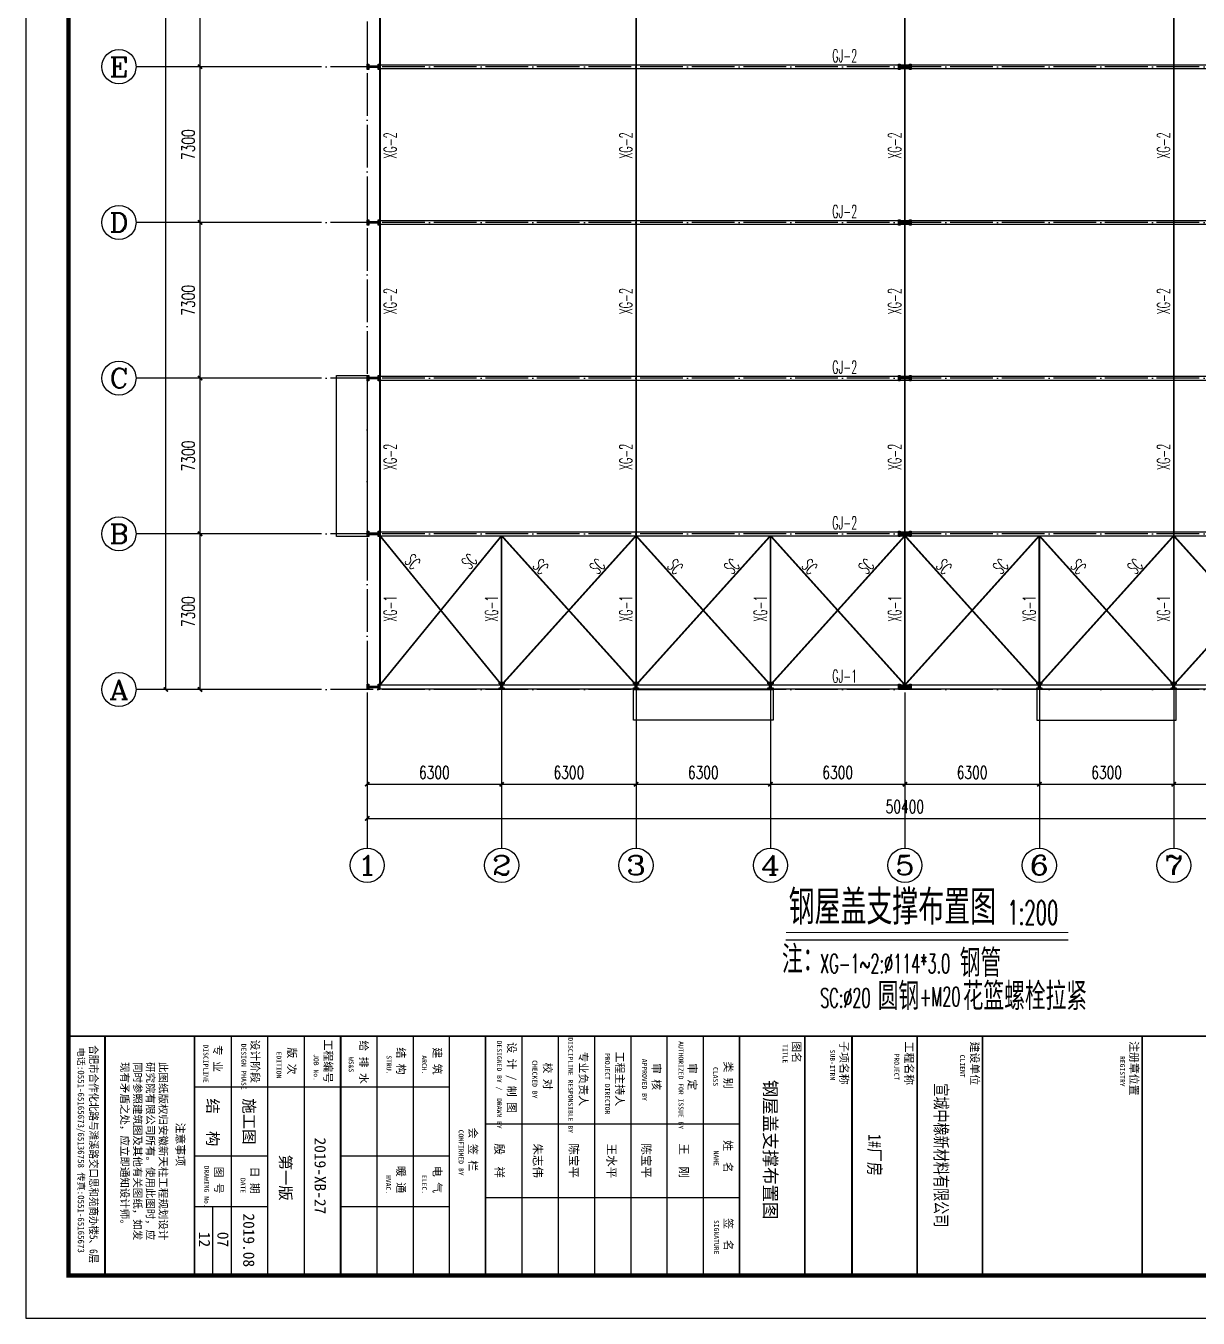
# Model space of a CAD drawing. Extents: x 37237700 to 37865026, y 138877 to 347670.
# Drawn here: x 37596713 to 37651652, y 228870 to 289459 of the extents above; entities that cross this region are included whole.
import ezdxf
from ezdxf.enums import TextEntityAlignment as Align

# ---------------------------------------------------------------- set-up
doc = ezdxf.new("R2010")
doc.units = 0
doc.header["$LTSCALE"] = 1000
doc.header["$MEASUREMENT"] = 0
doc.linetypes.add('ACAD_ISO04W100', pattern=[30.5, 24, -3, 0.5, -3])
doc.linetypes.add('DOTE', pattern=[2.42, 2, -0.2, 0.02, -0.2])
doc.layers.get('0').update_dxf_attribs({"linetype": 'CONTINUOUS'})
doc.layers.get('DEFPOINTS').update_dxf_attribs({"linetype": 'CONTINUOUS'})
for name, color, linetype in [('46', 7, 'CONTINUOUS'), ('AXIS', 3, 'CONTINUOUS'), ('AXIS_TEXT', 7, 'CONTINUOUS'), ('DIM_TEXT', 3, 'CONTINUOUS'), ('DOTE', 1, 'ACAD_ISO04W100'), ('PUB_TAB', 7, 'CONTINUOUS'), ('PUB_TEXT', 7, 'CONTINUOUS'), ('PUB_TITLE', 4, 'CONTINUOUS'), ('标注、文字', 3, 'CONTINUOUS'), ('钢梁', 2, 'CONTINUOUS')]:
    doc.layers.add(name, color=color, linetype=linetype)
doc.styles.add('-黑体', font='simhei.ttf')
doc.styles.add('_HZTXT', font='txt.shx', dxfattribs={"width": 0.8, "bigfont": 'hztxt.shx'})
doc.styles.add('_SIMPLEX', font='SIMPLEX', dxfattribs={"width": 0.8})
doc.styles.add('_TCH_AXIS', font='COMPLEX', dxfattribs={"bigfont": 'GBCBIG'})
doc.styles.add('_TCH_DIM_T3', font='SIMPLEX', dxfattribs={"width": 0.705882, "bigfont": 'GBCBIG'})
doc.styles.add('COMPLEX', font='COMPLEX')
doc.styles.add('STYLE-黑体', font='simhei.ttf')
doc.styles.add('TQ', font='')
doc.styles.get('TQ').set_extended_font_data('SimSun')
doc.dimstyles.new('_TCH_ARCH&&200', dxfattribs={"dimtxt": 595, "dimasz": 200, "dimexe": 500, "dimexo": 600, "dimgap": 252.5, "dimtad": 1, "dimdec": 0, "dimzin": 0, "dimdsep": 46, "dimtxsty": '_TCH_DIM_T3', "dimblk": 'ARCHTICK', "dimcen": 0.09, "dimclrt": 7, "dimazin": 2, "dimtfac": 1, "dimtdec": 0, "dimtix": 1, "dimtmove": 2, "dimatfit": 3, "dimfxl": 1, "dimtolj": 1, "dimtzin": 0, "dimarcsym": 0})

# ---------------------------------------------------------------- blocks, each defined once
blk = doc.blocks.new('ly')
at = {"layer": 'PUB_TEXT', "insert": (-5884, 1715), "char_height": 212, "width": 5144.75, "attachment_point": 1, "style": 'TQ'}
blk.add_mtext('\\pt576;此图纸版权归安徽新天柱工程规划设计研究院有限公司所有。使用此图时，应同时参照建筑图及其他有关图纸，如发现有矛盾之处，应立即通知设计师。', dxfattribs=at)
blk = doc.blocks.new('tk0')
h = blk.add_hatch(color=256)
h.paths.add_polyline_path([(32852392, -1204546), (32853685, -1205603), (32853685, -1205878, 0.414214), (32853749, -1205942), (32854275, -1205942, 0.414214), (32854339, -1205878), (32854339, -1204280), (32854967, -1204280), (32854967, -1205875, 0.414214), (32855031, -1205939), (32855571, -1205939, 0.414214), (32855635, -1205875), (32855635, -1204280), (32857060, -1204280), (32856336, -1205302), (32856292, -1205302, 0.414214), (32856228, -1205366), (32856228, -1205892, 0.414214), (32856292, -1205956), (32857972, -1205956, 0.414214), (32858036, -1205892), (32858036, -1205362, 0.414214), (32857972, -1205298), (32857012, -1205298), (32857761, -1204270), (32857974, -1204270, 0.414214), (32858038, -1204206), (32858038, -1203685, 0.414214), (32857974, -1203621), (32853417, -1203621, 0.414214), (32853353, -1203685), (32853353, -1204218, 0.414214), (32853417, -1204282), (32853679, -1204282), (32853679, -1204939), (32852388, -1203885), (32852389, -1203708, 0.41489), (32852325, -1203644), (32851789, -1203644, 0.414214), (32851725, -1203708), (32851725, -1205882, 0.414214), (32851789, -1205946), (32852328, -1205946, 0.414214), (32852392, -1205882)])
h.paths.add_polyline_path([(32858400, -1205878, 0.414214), (32858464, -1205942), (32858999, -1205942, 0.414214), (32859063, -1205878), (32859063, -1203710, 0.414214), (32858999, -1203646), (32858464, -1203646, 0.414214), (32858400, -1203710)])
for p, q in [((32851725, -1205882), (32851725, -1203708)), ((32851789, -1203644), (32852325, -1203644)), ((32852389, -1203708), (32852388, -1203885)), ((32852388, -1203885), (32853679, -1204939)), ((32853353, -1204218), (32853353, -1203685)), ((32853417, -1203621), (32857974, -1203621)), ((32858038, -1203685), (32858038, -1204206)), ((32858400, -1205878), (32858400, -1203710)), ((32858464, -1203646), (32858999, -1203646)), ((32859063, -1203710), (32859063, -1205878)), ((32853679, -1204282), (32853417, -1204282)), ((32853679, -1204939), (32853679, -1204282)), ((32854967, -1204280), (32854339, -1204280)), ((32854339, -1204280), (32854339, -1205878)), ((32854967, -1205875), (32854967, -1204280)), ((32857060, -1204280), (32855635, -1204280)), ((32855635, -1204280), (32855635, -1205875)), ((32856336, -1205302), (32857060, -1204280)), ((32857761, -1204270), (32857012, -1205298)), ((32857974, -1204270), (32857761, -1204270)), ((32853685, -1205603), (32852392, -1204546)), ((32852392, -1204546), (32852392, -1205882)), ((32853685, -1205878), (32853685, -1205603)), ((32856228, -1205892), (32856228, -1205366)), ((32856292, -1205302), (32856336, -1205302)), ((32857012, -1205298), (32857972, -1205298)), ((32858036, -1205362), (32858036, -1205892)), ((32852328, -1205946), (32851789, -1205946)), ((32854275, -1205942), (32853749, -1205942)), ((32855571, -1205939), (32855031, -1205939)), ((32857972, -1205956), (32856292, -1205956)), ((32858999, -1205942), (32858464, -1205942))]:
    blk.add_line(p, q)
for centre, start, end in [((32851789, -1203708), 90, 180), ((32852325, -1203708), 359.86763, 90), ((32853417, -1203685), 90, 180), ((32857974, -1203685), 0, 90), ((32858464, -1203710), 90, 180), ((32858999, -1203710), 0, 90), ((32853417, -1204218), 180, 270), ((32857974, -1204206), 270, 0), ((32856292, -1205366), 90, 180), ((32857972, -1205362), 0, 90), ((32851789, -1205882), 180, 270), ((32852328, -1205882), 270, 0), ((32853749, -1205878), 180, 270), ((32854275, -1205878), 270, 0), ((32855031, -1205875), 180, 270), ((32855571, -1205875), 270, 0), ((32856292, -1205892), 180, 270), ((32857972, -1205892), 270, 0), ((32858464, -1205878), 180, 270), ((32858999, -1205878), 270, 0)]:
    blk.add_arc(centre, 64, start, end)
at = {"layer": 'PUB_TEXT'}
for p, q in [((32861287, -1201267), (32859815, -1201267)), ((32861287, -1201267), (32861287, -1202326)), ((32861287, -1281267), (32861287, -1280292)), ((32861292, -1281268), (32859731, -1281268))]:
    blk.add_line(p, q, dxfattribs=at)
at = {"layer": 'PUB_TITLE'}
for p, q in [((32861287, -1201267), (32850067, -1201267)), ((32854181, -1261723), (32854181, -1249823)), ((32857632, -1261723), (32857632, -1249823)), ((32850067, -1251523), (32861287, -1251523)), ((32850067, -1253223), (32861287, -1253223)), ((32850067, -1254923), (32861287, -1254923)), ((32850067, -1256623), (32861287, -1256623)), ((32850067, -1258323), (32861287, -1258323)), ((32850067, -1260023), (32861287, -1260023)), ((32850067, -1261723), (32861287, -1261723)), ((32850067, -1263423), (32861287, -1263423)), ((32852446, -1268523), (32852446, -1263423)), ((32855676, -1268523), (32855676, -1263423)), ((32858056, -1268523), (32858056, -1263423)), ((32850067, -1265123), (32861287, -1265123)), ((32850067, -1266823), (32861287, -1266823)), ((32852447, -1275368), (32852447, -1268523)), ((32850067, -1270223), (32861287, -1270223)), ((32850067, -1271946), (32861287, -1271946)), ((32855676, -1275368), (32855676, -1271946)), ((32858056, -1275368), (32858056, -1271946)), ((32850067, -1273646), (32861321, -1273646)), ((32861287, -1274507), (32858056, -1274507))]:
    blk.add_line(p, q, dxfattribs=at)
at = {"layer": 'PUB_TITLE', "lineweight": 40}
for p, q in [((32850062, -1220138), (32861282, -1220138)), ((32850067, -1268523), (32861287, -1268523)), ((32850067, -1279567), (32861287, -1279567))]:
    blk.add_line(p, q, dxfattribs=at)
for points, const_width in [([(32850067, -1201267), (32850067, -1281267)], 85), ([(32850067, -1211977), (32861287, -1211977)], 51), ([(32850067, -1217077), (32861287, -1217077)], 85), ([(32850067, -1220137), (32861287, -1220137)], 85), ([(32850067, -1230953), (32861287, -1230953)], 85), ([(32850067, -1238433), (32861287, -1238433)], 85), ([(32850067, -1241493), (32861287, -1241493)], 85), ([(32850067, -1244553), (32861287, -1244553)], 85), ([(32850067, -1246763), (32861287, -1246763)], 85), ([(32850067, -1249823), (32861287, -1249823)], 85), ([(32850067, -1261723), (32861287, -1261723)], 85), ([(32850067, -1275368), (32861232, -1275368)], 85)]:
    blk.add_lwpolyline(points, dxfattribs=dict(at, const_width=const_width))
at = {"layer": 'PUB_TITLE', "const_width": 85}
blk.add_lwpolyline([(32850067, -1268523), (32861287, -1268523)], dxfattribs=at)
at = {"layer": 'PUB_TEXT', "xscale": 1.700000002980232, "yscale": 1.700000002980232, "zscale": 1.700000002980232}
blk.add_blockref('ly', (32861287, -1279567), dxfattribs=at)
at = {"layer": '46', "linetype": 'Continuous', "style": '-黑体'}
for s, height, p in [('2019-XB-27 ', 528.65, (32854824, -1269734)), ('第一版', 528.7, (32855625, -1271359)), ('施工图', 528.7, (32852988, -1273068)), ('2019.08', 528.7, (32858381, -1273080)), ('结', 529, (32852988, -1274773)), ('构', 529, (32854517, -1274773))]:
    blk.add_text(s, height=height, dxfattribs=at).set_placement(p)
at = {"layer": 'PUB_TEXT', "style": 'TQ'}
for s, height, p in [('王  刚', 396, (32855098, -1252630)), ('陈宝平', 396, (32855098, -1254390)), ('王水平', 396, (32855110, -1256019)), ('陈宝平', 396, (32855098, -1257790)), ('朱志伟', 396, (32855098, -1259475)), ('殷  祥', 396, (32855098, -1261275)), (' 工程编号', 374, (32849973, -1269288)), ('      JOB No.', 229.5, (32849836, -1269778)), ('  版 次', 374, (32850089, -1270993)), ('     EDITION', 229.5, (32849896, -1271521)), (' 设计阶段', 374, (32849973, -1272709)), ('日 期', 374, (32856186, -1272730)), ('     DESIGN PHASE', 229.5, (32849526, -1273170)), ('         DATE', 229.5, (32855101, -1273208)), ('  专 业', 374, (32849973, -1274462)), ('图 号', 374, (32856186, -1274413)), ('     DISCIPLINE', 229.5, (32849562, -1274943)), ('     DRAWING No.', 229.5, (32855241, -1274909)), ('注意事项', 374, (32854126, -1276215)), ('电话:0551-65165673/65136758 传真:0551-65165673', 306, (32850607, -1280833))]:
    blk.add_text(s, height=height, dxfattribs=at).set_placement(p)
at = {"layer": 'PUB_TEXT', "style": 'TQ', "width": 0.85}
blk.add_text('合肥市合作化北路与濉溪路交口思和苑商办楼5、6层 ', height=374, dxfattribs=at).set_placement((32850490, -1280276))
at = {"layer": 'PUB_TEXT', "char_height": 425, "attachment_point": 1, "style": 'TQ'}
for s, insert in [('安徽新天柱工程规划设计研究院有限公司 ', (32850295, -1207742)), ('工程设计资质等级：乙级 ', (32851887, -1213629)), ('工程设计证书编号：A234011943 ', (32851887, -1214649))]:
    blk.add_mtext(s, dxfattribs=dict(at, insert=insert))
at = {"layer": 'PUB_TEXT', "attachment_point": 1, "style": 'TQ'}
for s, insert, char_height, width in [('ANHUI NEWTIANZHU INSTITUTE OF ARCHITECTURAL DESIGN Co.Ltd\\PEngineering design research institute', (32850492, -1208912), 229.5, 10514.71), ('合作设计单位', (32850326, -1217257), 374, 3498.52), ('CLIENT', (32850938, -1217903), 229.5, 4799.1), ('资质章位置', (32850304, -1220460), 374, 4250), ('GUALIFICATION', (32850593, -1221066), 229.5, 5361.8), ('注册章位置', (32850304, -1231147), 374, 3060), ('REGISTRY', (32851001, -1231763), 229.5, 4799.1), ('建设单位', (32850326, -1238613), 374, 2223.6), ('CLIENT', (32850938, -1239259), 229.5, 4799.1), ('工程名称', (32850323, -1241690), 374, 2223.6), ('PROJECT', (32850887, -1242340), 229.5, 4799.1), ('子项名称', (32850306, -1244736), 374, 2223.6), ('SUB-ITRM', (32850702, -1245348), 229.5, 4799.1), ('图名', (32850313, -1246965), 374, 2223.6), ('TITLE', (32850446, -1247564), 229.5, 4799.1), ('类 别', (32851257, -1250163), 374, 2223.6), ('姓  名', (32854946, -1250177), 374, 2324.97), ('签  名', (32858602, -1250163), 374, 2948.14), ('CLASS', (32851517, -1250828), 229.5, 4799.1), ('NAME', (32855436, -1250803), 229.5, 4799.1), ('SIGNATURE', (32858688, -1250788), 229.5, 4799.1), ('审 定', (32851331, -1251848), 374, 1610.68), ('AUTHORIZED FOR ISSUE BY', (32850303, -1252450), 229.5, 4799.1), ('审 核', (32851328, -1253533), 374, 2855.71), ('APPROVED BY', (32851129, -1254157), 229.5, 4799.1), ('工程主持人', (32850799, -1255246), 374, 3479.12), ('PROJECT DIRECTOR', (32850866, -1255899), 229.5, 4799.1), ('专业负责人', (32850797, -1256953), 374, 3323.07), ('DISCIPLINE RESPONSIBLE BY', (32850125, -1257623), 229.5, 4799.1), ('校 对', (32851305, -1258626), 374, 4012.28), ('CHECKED BY', (32851196, -1259301), 229.5, 4799.1), ('设 计 / 制 图', (32850359, -1260315), 374, 5153.93), ('DESIGNED BY /  DRAWN BY', (32850281, -1260962), 229.5, 4799.1), ('会 签 栏', (32854360, -1262126), 374, 4447.2), ('COMFIRMED BY', (32854453, -1262757), 229.5, 4799.1), ('建 筑', (32850598, -1263802), 374, 4012), ('电 气', (32856153, -1263802), 374, 4012), ('   ARCH.', (32850429, -1264477), 229.5, 4799.1), ('   ELEC.', (32856044, -1264477), 229.5, 4799.1), ('结 构', (32850598, -1265502), 374, 4012), ('暖 通', (32856153, -1265502), 374, 4012), ('   STRU.', (32850429, -1266133), 229.5, 4799.1), ('   HVAC.', (32856044, -1266163), 229.5, 4799.1), ('给 排 水', (32850268, -1267245), 374, 4447.2), ('   WS&S', (32850510, -1267906), 229.5, 4882.4)]:
    blk.add_mtext(s, dxfattribs=dict(at, insert=insert, char_height=char_height, width=width))
blk = doc.blocks.new('*U121')
at = {"layer": 'PUB_TEXT', "style": '_SIMPLEX', "width": 0.55}
blk.add_text('GJ-2', height=600, dxfattribs=at).set_placement((-605, -300))
blk = doc.blocks.new('*U122')
at = {"color": 0, "linetype": 'ByBlock', "lineweight": -2}
blk.add_blockref('*U121', (0, 0), dxfattribs=at)
blk = doc.blocks.new('*U119')
blk.add_blockref('*U122', (0, 0))
blk = doc.blocks.new('*U120')
at = {"color": 0, "linetype": 'ByBlock', "lineweight": -2}
for p in [(0, 58400), (0, 51100), (0, 43800), (0, 36500), (0, 29200), (0, 21900), (0, 14600), (0, 7300), (0, 0)]:
    blk.add_blockref('*U119', p, dxfattribs=at)
blk = doc.blocks.new('_ArchTick')
at = {"color": 0, "linetype": 'ByBlock', "const_width": 0.4}
blk.add_lwpolyline([(-0.5, -0.5), (0.5, 0.5)], dxfattribs=at)
blk = doc.blocks.new('*D2027')
at = {"layer": 'AXIS', "color": 0, "lineweight": -2}
for p, q in [((37609275, 265643), (37604375, 265643)), ((37604875, 258343), (37604875, 265643)), ((37609275, 258343), (37604375, 258343))]:
    blk.add_line(p, q, dxfattribs=at)
at = {"layer": 'DEFPOINTS', "color": 0}
for p in [(37604875, 265643), (37609875, 265643), (37609875, 258343)]:
    blk.add_point(p, dxfattribs=at)
at = {"layer": 'AXIS', "color": 0, "lineweight": -2, "xscale": 200, "yscale": 200, "zscale": 200}
for p, rotation in [((37604875, 265643), 90), ((37604875, 258343), 270)]:
    blk.add_blockref('_ArchTick', p, dxfattribs=dict(at, rotation=rotation))
at = {"layer": 'AXIS', "color": 7, "insert": (37604325, 261993), "char_height": 595, "attachment_point": 5, "rotation": 90, "style": '_TCH_DIM_T3'}
blk.add_mtext('\\A1;7300', dxfattribs=at)
blk = doc.blocks.new('*D2028')
at = {"layer": 'AXIS', "color": 0, "lineweight": -2}
for p, q in [((37609275, 272943), (37604375, 272943)), ((37604875, 265643), (37604875, 272943)), ((37609275, 265643), (37604375, 265643))]:
    blk.add_line(p, q, dxfattribs=at)
at = {"layer": 'DEFPOINTS', "color": 0}
for p in [(37604875, 272943), (37609875, 272943), (37609875, 265643)]:
    blk.add_point(p, dxfattribs=at)
at = {"layer": 'AXIS', "color": 0, "lineweight": -2, "xscale": 200, "yscale": 200, "zscale": 200}
for p, rotation in [((37604875, 272943), 90), ((37604875, 265643), 270)]:
    blk.add_blockref('_ArchTick', p, dxfattribs=dict(at, rotation=rotation))
at = {"layer": 'AXIS', "color": 7, "insert": (37604325, 269293), "char_height": 595, "attachment_point": 5, "rotation": 90, "style": '_TCH_DIM_T3'}
blk.add_mtext('\\A1;7300', dxfattribs=at)
blk = doc.blocks.new('*D2029')
at = {"layer": 'AXIS', "color": 0, "lineweight": -2}
for p, q in [((37609275, 280243), (37604375, 280243)), ((37604875, 272943), (37604875, 280243)), ((37609275, 272943), (37604375, 272943))]:
    blk.add_line(p, q, dxfattribs=at)
at = {"layer": 'DEFPOINTS', "color": 0}
for p in [(37604875, 280243), (37609875, 280243), (37609875, 272943)]:
    blk.add_point(p, dxfattribs=at)
at = {"layer": 'AXIS', "color": 0, "lineweight": -2, "xscale": 200, "yscale": 200, "zscale": 200}
for p, rotation in [((37604875, 280243), 90), ((37604875, 272943), 270)]:
    blk.add_blockref('_ArchTick', p, dxfattribs=dict(at, rotation=rotation))
at = {"layer": 'AXIS', "color": 7, "insert": (37604325, 276593), "char_height": 595, "attachment_point": 5, "rotation": 90, "style": '_TCH_DIM_T3'}
blk.add_mtext('\\A1;7300', dxfattribs=at)
blk = doc.blocks.new('*D2030')
at = {"layer": 'AXIS', "color": 0, "lineweight": -2}
for p, q in [((37609275, 287543), (37604375, 287543)), ((37604875, 280243), (37604875, 287543)), ((37609275, 280243), (37604375, 280243))]:
    blk.add_line(p, q, dxfattribs=at)
at = {"layer": 'DEFPOINTS', "color": 0}
for p in [(37604875, 287543), (37609875, 287543), (37609875, 280243)]:
    blk.add_point(p, dxfattribs=at)
at = {"layer": 'AXIS', "color": 0, "lineweight": -2, "xscale": 200, "yscale": 200, "zscale": 200}
for p, rotation in [((37604875, 287543), 90), ((37604875, 280243), 270)]:
    blk.add_blockref('_ArchTick', p, dxfattribs=dict(at, rotation=rotation))
at = {"layer": 'AXIS', "color": 7, "insert": (37604325, 283893), "char_height": 595, "attachment_point": 5, "rotation": 90, "style": '_TCH_DIM_T3'}
blk.add_mtext('\\A1;7300', dxfattribs=at)
blk = doc.blocks.new('*D2031')
at = {"layer": 'AXIS', "color": 0, "lineweight": -2}
for p, q in [((37609275, 294843), (37604375, 294843)), ((37604875, 287543), (37604875, 294843)), ((37609275, 287543), (37604375, 287543))]:
    blk.add_line(p, q, dxfattribs=at)
at = {"layer": 'DEFPOINTS', "color": 0}
for p in [(37604875, 294843), (37609875, 294843), (37609875, 287543)]:
    blk.add_point(p, dxfattribs=at)
at = {"layer": 'AXIS', "color": 0, "lineweight": -2, "xscale": 200, "yscale": 200, "zscale": 200}
for p, rotation in [((37604875, 294843), 90), ((37604875, 287543), 270)]:
    blk.add_blockref('_ArchTick', p, dxfattribs=dict(at, rotation=rotation))
at = {"layer": 'AXIS', "color": 7, "insert": (37604325, 291193), "char_height": 595, "attachment_point": 5, "rotation": 90, "style": '_TCH_DIM_T3'}
blk.add_mtext('\\A1;7300', dxfattribs=at)
blk = doc.blocks.new('*D2037')
at = {"layer": 'AXIS', "color": 0, "lineweight": -2}
for p, q in [((37609275, 331343), (37602775, 331343)), ((37603275, 258343), (37603275, 331343)), ((37609275, 258343), (37602775, 258343))]:
    blk.add_line(p, q, dxfattribs=at)
at = {"layer": 'DEFPOINTS', "color": 0}
for p in [(37603275, 331343), (37609875, 331343), (37609875, 258343)]:
    blk.add_point(p, dxfattribs=at)
at = {"layer": 'AXIS', "color": 0, "lineweight": -2, "xscale": 200, "yscale": 200, "zscale": 200}
for p, rotation in [((37603275, 331343), 90), ((37603275, 258343), 270)]:
    blk.add_blockref('_ArchTick', p, dxfattribs=dict(at, rotation=rotation))
at = {"layer": 'AXIS', "color": 7, "insert": (37602725, 294843), "char_height": 595, "attachment_point": 5, "rotation": 90, "style": '_TCH_DIM_T3'}
blk.add_mtext('\\A1;73000', dxfattribs=at)
blk = doc.blocks.new('*D2049')
at = {"layer": 'AXIS', "color": 0, "lineweight": -2}
for p, q in [((37612710, 255994), (37612710, 253401)), ((37619010, 255994), (37619010, 253401)), ((37612710, 253901), (37619010, 253901))]:
    blk.add_line(p, q, dxfattribs=at)
at = {"layer": 'DEFPOINTS', "color": 0}
for p in [(37612710, 256594), (37619010, 256594), (37619010, 253901)]:
    blk.add_point(p, dxfattribs=at)
at = {"layer": 'AXIS', "color": 0, "lineweight": -2, "xscale": 200, "yscale": 200, "zscale": 200, "rotation": 180}
blk.add_blockref('_ArchTick', (37612710, 253901), dxfattribs=at)
at = {"layer": 'AXIS', "color": 0, "lineweight": -2, "xscale": 200, "yscale": 200, "zscale": 200}
blk.add_blockref('_ArchTick', (37619010, 253901), dxfattribs=at)
at = {"layer": 'AXIS', "color": 7, "insert": (37615860, 254451), "char_height": 595, "attachment_point": 5, "style": '_TCH_DIM_T3'}
blk.add_mtext('\\A1;6300', dxfattribs=at)
blk = doc.blocks.new('*D2050')
at = {"layer": 'AXIS', "color": 0, "lineweight": -2}
for p, q in [((37619010, 255994), (37619010, 253401)), ((37625310, 255994), (37625310, 253401)), ((37619010, 253901), (37625310, 253901))]:
    blk.add_line(p, q, dxfattribs=at)
at = {"layer": 'DEFPOINTS', "color": 0}
for p in [(37619010, 256594), (37625310, 256594), (37625310, 253901)]:
    blk.add_point(p, dxfattribs=at)
at = {"layer": 'AXIS', "color": 0, "lineweight": -2, "xscale": 200, "yscale": 200, "zscale": 200, "rotation": 180}
blk.add_blockref('_ArchTick', (37619010, 253901), dxfattribs=at)
at = {"layer": 'AXIS', "color": 0, "lineweight": -2, "xscale": 200, "yscale": 200, "zscale": 200}
blk.add_blockref('_ArchTick', (37625310, 253901), dxfattribs=at)
at = {"layer": 'AXIS', "color": 7, "insert": (37622160, 254451), "char_height": 595, "attachment_point": 5, "style": '_TCH_DIM_T3'}
blk.add_mtext('\\A1;6300', dxfattribs=at)
blk = doc.blocks.new('*D2051')
at = {"layer": 'AXIS', "color": 0, "lineweight": -2}
for p, q in [((37625310, 255994), (37625310, 253401)), ((37631610, 255994), (37631610, 253401)), ((37625310, 253901), (37631610, 253901))]:
    blk.add_line(p, q, dxfattribs=at)
at = {"layer": 'DEFPOINTS', "color": 0}
for p in [(37625310, 256594), (37631610, 256594), (37631610, 253901)]:
    blk.add_point(p, dxfattribs=at)
at = {"layer": 'AXIS', "color": 0, "lineweight": -2, "xscale": 200, "yscale": 200, "zscale": 200, "rotation": 180}
blk.add_blockref('_ArchTick', (37625310, 253901), dxfattribs=at)
at = {"layer": 'AXIS', "color": 0, "lineweight": -2, "xscale": 200, "yscale": 200, "zscale": 200}
blk.add_blockref('_ArchTick', (37631610, 253901), dxfattribs=at)
at = {"layer": 'AXIS', "color": 7, "insert": (37628460, 254451), "char_height": 595, "attachment_point": 5, "style": '_TCH_DIM_T3'}
blk.add_mtext('\\A1;6300', dxfattribs=at)
blk = doc.blocks.new('*D2052')
at = {"layer": 'AXIS', "color": 0, "lineweight": -2}
for p, q in [((37631610, 255994), (37631610, 253401)), ((37637910, 255994), (37637910, 253401)), ((37631610, 253901), (37637910, 253901))]:
    blk.add_line(p, q, dxfattribs=at)
at = {"layer": 'DEFPOINTS', "color": 0}
for p in [(37631610, 256594), (37637910, 256594), (37637910, 253901)]:
    blk.add_point(p, dxfattribs=at)
at = {"layer": 'AXIS', "color": 0, "lineweight": -2, "xscale": 200, "yscale": 200, "zscale": 200, "rotation": 180}
blk.add_blockref('_ArchTick', (37631610, 253901), dxfattribs=at)
at = {"layer": 'AXIS', "color": 0, "lineweight": -2, "xscale": 200, "yscale": 200, "zscale": 200}
blk.add_blockref('_ArchTick', (37637910, 253901), dxfattribs=at)
at = {"layer": 'AXIS', "color": 7, "insert": (37634760, 254451), "char_height": 595, "attachment_point": 5, "style": '_TCH_DIM_T3'}
blk.add_mtext('\\A1;6300', dxfattribs=at)
blk = doc.blocks.new('*D2053')
at = {"layer": 'AXIS', "color": 0, "lineweight": -2}
for p, q in [((37637910, 255994), (37637910, 253401)), ((37644210, 255994), (37644210, 253401)), ((37637910, 253901), (37644210, 253901))]:
    blk.add_line(p, q, dxfattribs=at)
at = {"layer": 'DEFPOINTS', "color": 0}
for p in [(37637910, 256594), (37644210, 256594), (37644210, 253901)]:
    blk.add_point(p, dxfattribs=at)
at = {"layer": 'AXIS', "color": 0, "lineweight": -2, "xscale": 200, "yscale": 200, "zscale": 200, "rotation": 180}
blk.add_blockref('_ArchTick', (37637910, 253901), dxfattribs=at)
at = {"layer": 'AXIS', "color": 0, "lineweight": -2, "xscale": 200, "yscale": 200, "zscale": 200}
blk.add_blockref('_ArchTick', (37644210, 253901), dxfattribs=at)
at = {"layer": 'AXIS', "color": 7, "insert": (37641060, 254451), "char_height": 595, "attachment_point": 5, "style": '_TCH_DIM_T3'}
blk.add_mtext('\\A1;6300', dxfattribs=at)
blk = doc.blocks.new('*D2054')
at = {"layer": 'AXIS', "color": 0, "lineweight": -2}
for p, q in [((37644210, 255994), (37644210, 253401)), ((37650510, 255994), (37650510, 253401)), ((37644210, 253901), (37650510, 253901))]:
    blk.add_line(p, q, dxfattribs=at)
at = {"layer": 'DEFPOINTS', "color": 0}
for p in [(37644210, 256594), (37650510, 256594), (37650510, 253901)]:
    blk.add_point(p, dxfattribs=at)
at = {"layer": 'AXIS', "color": 0, "lineweight": -2, "xscale": 200, "yscale": 200, "zscale": 200, "rotation": 180}
blk.add_blockref('_ArchTick', (37644210, 253901), dxfattribs=at)
at = {"layer": 'AXIS', "color": 0, "lineweight": -2, "xscale": 200, "yscale": 200, "zscale": 200}
blk.add_blockref('_ArchTick', (37650510, 253901), dxfattribs=at)
at = {"layer": 'AXIS', "color": 7, "insert": (37647360, 254451), "char_height": 595, "attachment_point": 5, "style": '_TCH_DIM_T3'}
blk.add_mtext('\\A1;6300', dxfattribs=at)
blk = doc.blocks.new('*D2055')
at = {"layer": 'AXIS', "color": 0, "lineweight": -2}
for p, q in [((37650510, 255994), (37650510, 253401)), ((37656810, 255994), (37656810, 253401)), ((37650510, 253901), (37656810, 253901))]:
    blk.add_line(p, q, dxfattribs=at)
at = {"layer": 'DEFPOINTS', "color": 0}
for p in [(37650510, 256594), (37656810, 256594), (37656810, 253901)]:
    blk.add_point(p, dxfattribs=at)
at = {"layer": 'AXIS', "color": 0, "lineweight": -2, "xscale": 200, "yscale": 200, "zscale": 200, "rotation": 180}
blk.add_blockref('_ArchTick', (37650510, 253901), dxfattribs=at)
at = {"layer": 'AXIS', "color": 0, "lineweight": -2, "xscale": 200, "yscale": 200, "zscale": 200}
blk.add_blockref('_ArchTick', (37656810, 253901), dxfattribs=at)
at = {"layer": 'AXIS', "color": 7, "insert": (37653660, 254451), "char_height": 595, "attachment_point": 5, "style": '_TCH_DIM_T3'}
blk.add_mtext('\\A1;6300', dxfattribs=at)
blk = doc.blocks.new('*D2057')
at = {"layer": 'AXIS', "color": 0, "lineweight": -2}
for p, q in [((37612710, 256394), (37612710, 251801)), ((37663110, 256394), (37663110, 251801)), ((37612710, 252301), (37663110, 252301))]:
    blk.add_line(p, q, dxfattribs=at)
at = {"layer": 'DEFPOINTS', "color": 0}
for p in [(37612710, 256994), (37663110, 256994), (37663110, 252301)]:
    blk.add_point(p, dxfattribs=at)
at = {"layer": 'AXIS', "color": 0, "lineweight": -2, "xscale": 200, "yscale": 200, "zscale": 200, "rotation": 180}
blk.add_blockref('_ArchTick', (37612710, 252301), dxfattribs=at)
at = {"layer": 'AXIS', "color": 0, "lineweight": -2, "xscale": 200, "yscale": 200, "zscale": 200}
blk.add_blockref('_ArchTick', (37663110, 252301), dxfattribs=at)
at = {"layer": 'AXIS', "color": 7, "insert": (37637910, 252851), "char_height": 595, "attachment_point": 5, "style": '_TCH_DIM_T3'}
blk.add_mtext('\\A1;50400', dxfattribs=at)
blk = doc.blocks.new('_AXISO')
blk.add_circle((0, 0), 0.5)
at = {"layer": 'AXIS_TEXT', "style": 'COMPLEX', "width": 1.041667}
blk.add_attdef('A', text='', height=0.56, dxfattribs=at).set_placement((-0.25, -0.28), (0.25, -0.28), align=Align.FIT)

msp = doc.modelspace()

# ---------------------------------------------------------------- hatches: boundary and pattern name
for points in [[(37613229.5, 287667.8), (37613309.5, 287667.8), (37613309.5, 287417.8), (37613229.5, 287417.8), (37613229.5, 287502.8), (37612789.5, 287502.8), (37612789.5, 287417.8), (37612709.5, 287417.8), (37612709.5, 287667.8), (37612789.5, 287667.8), (37612789.5, 287582.8), (37613229.5, 287582.8)], [(37638129.5, 287667.8), (37638209.5, 287667.8), (37638209.5, 287417.8), (37638129.5, 287417.8), (37638129.5, 287502.8), (37637689.5, 287502.8), (37637689.5, 287417.8), (37637609.5, 287417.8), (37637609.5, 287667.8), (37637689.5, 287667.8), (37637689.5, 287582.8), (37638129.5, 287582.8)], [(37613229.5, 280367.8), (37613309.5, 280367.8), (37613309.5, 280117.8), (37613229.5, 280117.8), (37613229.5, 280202.8), (37612789.5, 280202.8), (37612789.5, 280117.8), (37612709.5, 280117.8), (37612709.5, 280367.8), (37612789.5, 280367.8), (37612789.5, 280282.8), (37613229.5, 280282.8)], [(37638129.5, 280367.8), (37638209.5, 280367.8), (37638209.5, 280117.8), (37638129.5, 280117.8), (37638129.5, 280202.8), (37637689.5, 280202.8), (37637689.5, 280117.8), (37637609.5, 280117.8), (37637609.5, 280367.8), (37637689.5, 280367.8), (37637689.5, 280282.8), (37638129.5, 280282.8)], [(37613229.5, 273067.8), (37613309.5, 273067.8), (37613309.5, 272817.8), (37613229.5, 272817.8), (37613229.5, 272902.8), (37612789.5, 272902.8), (37612789.5, 272817.8), (37612709.5, 272817.8), (37612709.5, 273067.8), (37612789.5, 273067.8), (37612789.5, 272982.8), (37613229.5, 272982.8)], [(37638129.5, 273067.8), (37638209.5, 273067.8), (37638209.5, 272817.8), (37638129.5, 272817.8), (37638129.5, 272902.8), (37637689.5, 272902.8), (37637689.5, 272817.8), (37637609.5, 272817.8), (37637609.5, 273067.8), (37637689.5, 273067.8), (37637689.5, 272982.8), (37638129.5, 272982.8)], [(37613229.5, 265767.8), (37613309.5, 265767.8), (37613309.5, 265517.8), (37613229.5, 265517.8), (37613229.5, 265602.8), (37612789.5, 265602.8), (37612789.5, 265517.8), (37612709.5, 265517.8), (37612709.5, 265767.8), (37612789.5, 265767.8), (37612789.5, 265682.8), (37613229.5, 265682.8)], [(37638129.5, 265767.8), (37638209.5, 265767.8), (37638209.5, 265517.8), (37638129.5, 265517.8), (37638129.5, 265602.8), (37637689.5, 265602.8), (37637689.5, 265517.8), (37637609.5, 265517.8), (37637609.5, 265767.8), (37637689.5, 265767.8), (37637689.5, 265682.8), (37638129.5, 265682.8)], [(37613229.5, 258592.8), (37613309.5, 258592.8), (37613309.5, 258342.8), (37613229.5, 258342.8), (37613229.5, 258427.8), (37612789.5, 258427.8), (37612789.5, 258342.8), (37612709.5, 258342.8), (37612709.5, 258592.8), (37612789.5, 258592.8), (37612789.5, 258507.8), (37613229.5, 258507.8)], [(37618889.5, 258612.8), (37618889.5, 258692.8), (37619129.5, 258692.8), (37619129.5, 258612.8), (37619049.5, 258612.8), (37619049.5, 258422.8), (37619129.5, 258422.8), (37619129.5, 258342.8), (37618889.5, 258342.8), (37618889.5, 258422.8), (37618969.5, 258422.8), (37618969.5, 258612.8)], [(37625189.5, 258612.8), (37625189.5, 258692.8), (37625429.5, 258692.8), (37625429.5, 258612.8), (37625349.5, 258612.8), (37625349.5, 258422.8), (37625429.5, 258422.8), (37625429.5, 258342.8), (37625189.5, 258342.8), (37625189.5, 258422.8), (37625269.5, 258422.8), (37625269.5, 258612.8)], [(37631489.5, 258612.8), (37631489.5, 258692.8), (37631729.5, 258692.8), (37631729.5, 258612.8), (37631649.5, 258612.8), (37631649.5, 258422.8), (37631729.5, 258422.8), (37631729.5, 258342.8), (37631489.5, 258342.8), (37631489.5, 258422.8), (37631569.5, 258422.8), (37631569.5, 258612.8)], [(37638129.5, 258592.8), (37638209.5, 258592.8), (37638209.5, 258342.8), (37638129.5, 258342.8), (37638129.5, 258427.8), (37637689.5, 258427.8), (37637689.5, 258342.8), (37637609.5, 258342.8), (37637609.5, 258592.8), (37637689.5, 258592.8), (37637689.5, 258507.8), (37638129.5, 258507.8)], [(37644089.5, 258612.8), (37644089.5, 258692.8), (37644329.5, 258692.8), (37644329.5, 258612.8), (37644249.5, 258612.8), (37644249.5, 258422.8), (37644329.5, 258422.8), (37644329.5, 258342.8), (37644089.5, 258342.8), (37644089.5, 258422.8), (37644169.5, 258422.8), (37644169.5, 258612.8)], [(37650389.5, 258612.8), (37650389.5, 258692.8), (37650629.5, 258692.8), (37650629.5, 258612.8), (37650549.5, 258612.8), (37650549.5, 258422.8), (37650629.5, 258422.8), (37650629.5, 258342.8), (37650389.5, 258342.8), (37650389.5, 258422.8), (37650469.5, 258422.8), (37650469.5, 258612.8)]]:
    msp.add_hatch(color=256).paths.add_polyline_path(points)

# ---------------------------------------------------------------- linework, layer by layer
at = {"const_width": 80}
for points in [[(37613309.5, 258557.8), (37613309.5, 331127.8)], [(37625309.5, 258557.8), (37625309.5, 331127.8)], [(37637909.5, 258557.8), (37637909.5, 331127.8)], [(37650509.5, 258557.8), (37650509.5, 331127.8)], [(37613309.5, 265552.8), (37619009.5, 258557.8)], [(37613309.5, 258557.8), (37619009.5, 265552.8)], [(37619009.5, 258557.8), (37625309.5, 265552.8)], [(37619009.5, 265552.8), (37625309.5, 258557.8)], [(37619009.5, 258557.8), (37619009.5, 265552.8)], [(37625309.5, 265552.8), (37631609.5, 258557.8)], [(37625309.5, 258557.8), (37631609.5, 265552.8)], [(37631609.5, 258557.8), (37637909.5, 265552.8)], [(37631609.5, 265552.8), (37637909.5, 258557.8)], [(37631609.5, 258557.8), (37631609.5, 265552.8)], [(37644209.5, 258557.8), (37637909.5, 265552.8)], [(37644209.5, 265552.8), (37637909.5, 258557.8)], [(37650509.5, 265552.8), (37644209.5, 258557.8)], [(37650509.5, 258557.8), (37644209.5, 265552.8)], [(37644209.5, 258557.8), (37644209.5, 265552.8)], [(37656809.5, 258557.8), (37650509.5, 265552.8)], [(37656809.5, 265552.8), (37650509.5, 258557.8)]]:
    msp.add_lwpolyline(points, dxfattribs=at)
for points in [[(37613229.5, 287667.8), (37613309.5, 287667.8), (37613309.5, 287417.8), (37613229.5, 287417.8), (37613229.5, 287502.8), (37612789.5, 287502.8), (37612789.5, 287417.8), (37612709.5, 287417.8), (37612709.5, 287667.8), (37612789.5, 287667.8), (37612789.5, 287582.8), (37613229.5, 287582.8), (37613229.5, 287667.8)], [(37638129.5, 287667.8), (37638209.5, 287667.8), (37638209.5, 287417.8), (37638129.5, 287417.8), (37638129.5, 287502.8), (37637689.5, 287502.8), (37637689.5, 287417.8), (37637609.5, 287417.8), (37637609.5, 287667.8), (37637689.5, 287667.8), (37637689.5, 287582.8), (37638129.5, 287582.8), (37638129.5, 287667.8)], [(37613229.5, 280367.8), (37613309.5, 280367.8), (37613309.5, 280117.8), (37613229.5, 280117.8), (37613229.5, 280202.8), (37612789.5, 280202.8), (37612789.5, 280117.8), (37612709.5, 280117.8), (37612709.5, 280367.8), (37612789.5, 280367.8), (37612789.5, 280282.8), (37613229.5, 280282.8), (37613229.5, 280367.8)], [(37638129.5, 280367.8), (37638209.5, 280367.8), (37638209.5, 280117.8), (37638129.5, 280117.8), (37638129.5, 280202.8), (37637689.5, 280202.8), (37637689.5, 280117.8), (37637609.5, 280117.8), (37637609.5, 280367.8), (37637689.5, 280367.8), (37637689.5, 280282.8), (37638129.5, 280282.8), (37638129.5, 280367.8)], [(37613229.5, 273067.8), (37613309.5, 273067.8), (37613309.5, 272817.8), (37613229.5, 272817.8), (37613229.5, 272902.8), (37612789.5, 272902.8), (37612789.5, 272817.8), (37612709.5, 272817.8), (37612709.5, 273067.8), (37612789.5, 273067.8), (37612789.5, 272982.8), (37613229.5, 272982.8), (37613229.5, 273067.8)], [(37638129.5, 273067.8), (37638209.5, 273067.8), (37638209.5, 272817.8), (37638129.5, 272817.8), (37638129.5, 272902.8), (37637689.5, 272902.8), (37637689.5, 272817.8), (37637609.5, 272817.8), (37637609.5, 273067.8), (37637689.5, 273067.8), (37637689.5, 272982.8), (37638129.5, 272982.8), (37638129.5, 273067.8)], [(37613229.5, 265767.8), (37613309.5, 265767.8), (37613309.5, 265517.8), (37613229.5, 265517.8), (37613229.5, 265602.8), (37612789.5, 265602.8), (37612789.5, 265517.8), (37612709.5, 265517.8), (37612709.5, 265767.8), (37612789.5, 265767.8), (37612789.5, 265682.8), (37613229.5, 265682.8), (37613229.5, 265767.8)], [(37638129.5, 265767.8), (37638209.5, 265767.8), (37638209.5, 265517.8), (37638129.5, 265517.8), (37638129.5, 265602.8), (37637689.5, 265602.8), (37637689.5, 265517.8), (37637609.5, 265517.8), (37637609.5, 265767.8), (37637689.5, 265767.8), (37637689.5, 265682.8), (37638129.5, 265682.8), (37638129.5, 265767.8)], [(37613229.5, 258592.8), (37613309.5, 258592.8), (37613309.5, 258342.8), (37613229.5, 258342.8), (37613229.5, 258427.8), (37612789.5, 258427.8), (37612789.5, 258342.8), (37612709.5, 258342.8), (37612709.5, 258592.8), (37612789.5, 258592.8), (37612789.5, 258507.8), (37613229.5, 258507.8), (37613229.5, 258592.8)], [(37618889.5, 258612.8), (37618889.5, 258692.8), (37619129.5, 258692.8), (37619129.5, 258612.8), (37619049.5, 258612.8), (37619049.5, 258422.8), (37619129.5, 258422.8), (37619129.5, 258342.8), (37618889.5, 258342.8), (37618889.5, 258422.8), (37618969.5, 258422.8), (37618969.5, 258612.8), (37618889.5, 258612.8)], [(37625189.5, 258612.8), (37625189.5, 258692.8), (37625429.5, 258692.8), (37625429.5, 258612.8), (37625349.5, 258612.8), (37625349.5, 258422.8), (37625429.5, 258422.8), (37625429.5, 258342.8), (37625189.5, 258342.8), (37625189.5, 258422.8), (37625269.5, 258422.8), (37625269.5, 258612.8), (37625189.5, 258612.8)], [(37631489.5, 258612.8), (37631489.5, 258692.8), (37631729.5, 258692.8), (37631729.5, 258612.8), (37631649.5, 258612.8), (37631649.5, 258422.8), (37631729.5, 258422.8), (37631729.5, 258342.8), (37631489.5, 258342.8), (37631489.5, 258422.8), (37631569.5, 258422.8), (37631569.5, 258612.8), (37631489.5, 258612.8)], [(37638129.5, 258592.8), (37638209.5, 258592.8), (37638209.5, 258342.8), (37638129.5, 258342.8), (37638129.5, 258427.8), (37637689.5, 258427.8), (37637689.5, 258342.8), (37637609.5, 258342.8), (37637609.5, 258592.8), (37637689.5, 258592.8), (37637689.5, 258507.8), (37638129.5, 258507.8), (37638129.5, 258592.8)], [(37644089.5, 258612.8), (37644089.5, 258692.8), (37644329.5, 258692.8), (37644329.5, 258612.8), (37644249.5, 258612.8), (37644249.5, 258422.8), (37644329.5, 258422.8), (37644329.5, 258342.8), (37644089.5, 258342.8), (37644089.5, 258422.8), (37644169.5, 258422.8), (37644169.5, 258612.8), (37644089.5, 258612.8)], [(37650389.5, 258612.8), (37650389.5, 258692.8), (37650629.5, 258692.8), (37650629.5, 258612.8), (37650549.5, 258612.8), (37650549.5, 258422.8), (37650629.5, 258422.8), (37650629.5, 258342.8), (37650389.5, 258342.8), (37650389.5, 258422.8), (37650469.5, 258422.8), (37650469.5, 258612.8), (37650389.5, 258612.8)]]:
    msp.add_lwpolyline(points)
for points in [[(37612709.5, 273067.8), (37612709.5, 265517.8), (37611269.5, 265517.8), (37611269.5, 273067.8)], [(37625189.5, 258342.8), (37631729.5, 258342.8), (37631729.5, 256902.8), (37625189.5, 256902.8)], [(37650629.5, 258342.8), (37644089.5, 258342.8), (37644089.5, 256902.8), (37650629.5, 256902.8)]]:
    msp.add_lwpolyline(points, close=True)
at = {"layer": 'AXIS'}
for p, q in [((37609875.5, 287542.8), (37601875.5, 287542.8)), ((37609875.5, 280242.8), (37601875.5, 280242.8)), ((37609875.5, 272942.8), (37601875.5, 272942.8)), ((37609875.5, 265642.8), (37601875.5, 265642.8)), ((37609875.5, 258342.8), (37601875.5, 258342.8)), ((37612709.5, 256593.9), (37612709.5, 250901)), ((37619009.5, 256593.9), (37619009.5, 250901)), ((37625309.5, 256593.9), (37625309.5, 250901)), ((37631609.5, 256593.9), (37631609.5, 250901)), ((37637909.5, 256593.9), (37637909.5, 250901)), ((37644209.5, 256593.9), (37644209.5, 250901)), ((37650509.5, 256593.9), (37650509.5, 250901))]:
    msp.add_line(p, q, dxfattribs=at)
at = {"layer": 'DOTE', "linetype": 'DOTE'}
for p, q in [((37612709.5, 333220.2), (37612709.5, 256309.1)), ((37637909.5, 333220.2), (37637909.5, 256309.1)), ((37666226.7, 287542.8), (37609875.5, 287542.8)), ((37666226.7, 280242.8), (37609875.5, 280242.8)), ((37666226.7, 272942.8), (37609875.5, 272942.8)), ((37666226.7, 265642.8), (37609875.5, 265642.8)), ((37666226.7, 258342.8), (37609875.5, 258342.8)), ((37619009.5, 258342.8), (37619009.5, 256309.1)), ((37625309.5, 258342.8), (37625309.5, 256309.1)), ((37631609.5, 258342.8), (37631609.5, 256309.1)), ((37644209.5, 258342.8), (37644209.5, 256309.1)), ((37650509.5, 258342.8), (37650509.5, 256309.1))]:
    msp.add_line(p, q, dxfattribs=at)
at = {"layer": 'PUB_TITLE'}
msp.add_lwpolyline([(37596713.2, 228870), (37680713.2, 228870), (37680713.2, 347670), (37596713.2, 347670)], close=True, dxfattribs=at)
at = {"layer": 'PUB_TITLE', "const_width": 200}
msp.add_lwpolyline([(37598713.2, 230870), (37678713.2, 230870), (37678713.2, 342670), (37598713.2, 342670)], close=True, dxfattribs=at)
at = {"layer": '标注、文字'}
msp.add_line((37632330.4, 246612.3), (37645563.9, 246612.3), dxfattribs=at)
at = {"layer": '标注、文字', "const_width": 50}
msp.add_lwpolyline([(37632330.4, 246950.6), (37645563.9, 246950.6)], dxfattribs=at)
at = {"layer": '钢梁'}
for p, q in [((37613309.5, 287632.8), (37662509.5, 287632.8)), ((37613309.5, 287452.8), (37662509.5, 287452.8)), ((37613309.5, 280332.8), (37662509.5, 280332.8)), ((37613309.5, 280152.8), (37662509.5, 280152.8)), ((37613309.5, 273032.8), (37662509.5, 273032.8)), ((37613309.5, 272852.8), (37662509.5, 272852.8)), ((37613309.5, 265732.8), (37662509.5, 265732.8)), ((37613309.5, 265552.8), (37662509.5, 265552.8)), ((37613309.5, 258557.8), (37662509.5, 258557.8)), ((37613309.5, 258377.8), (37662509.5, 258377.8))]:
    msp.add_line(p, q, dxfattribs=at)

# ---------------------------------------------------------------- block references
msp.add_blockref('*U120', (37635105.2, 266155.4))
at = {"rotation": 270}
msp.add_blockref('tk0', (38879981, 33092161.8), dxfattribs=at)
at = {"layer": 'AXIS'}
ref = msp.add_blockref('_AXISO', (37601075.5, 287542.8), dxfattribs=dict(at, xscale=1600, yscale=1600, zscale=1600))
ref.add_attrib('A', 'E', dxfattribs={"layer": 'AXIS_TEXT', "height": 905.1, "style": '_TCH_AXIS', "width": 1.3125}).set_placement((37600622.9, 287090.3), (37601528, 287090.3), align=Align.FIT)
ref = msp.add_blockref('_AXISO', (37601075.5, 280242.8), dxfattribs=dict(at, xscale=1600, yscale=1600, zscale=1600))
ref.add_attrib('A', 'D', dxfattribs={"layer": 'AXIS_TEXT', "height": 905.1, "style": '_TCH_AXIS', "width": 1.235294}).set_placement((37600622.9, 279790.3), (37601528, 279790.3), align=Align.FIT)
ref = msp.add_blockref('_AXISO', (37601075.5, 272942.8), dxfattribs=dict(at, xscale=1600, yscale=1600, zscale=1600))
ref.add_attrib('A', 'C', dxfattribs={"layer": 'AXIS_TEXT', "height": 905.1, "style": '_TCH_AXIS', "width": 1.4}).set_placement((37600622.9, 272490.3), (37601528, 272490.3), align=Align.FIT)
ref = msp.add_blockref('_AXISO', (37601075.5, 265642.8), dxfattribs=dict(at, xscale=1600, yscale=1600, zscale=1600))
ref.add_attrib('A', 'B', dxfattribs={"layer": 'AXIS_TEXT', "height": 905.1, "style": '_TCH_AXIS', "width": 1.235294}).set_placement((37600622.9, 265190.3), (37601528, 265190.3), align=Align.FIT)
ref = msp.add_blockref('_AXISO', (37601075.5, 258342.8), dxfattribs=dict(at, xscale=1600, yscale=1600, zscale=1600))
ref.add_attrib('A', 'A', dxfattribs={"layer": 'AXIS_TEXT', "height": 905.1, "style": '_TCH_AXIS', "width": 1.166667}).set_placement((37600622.9, 257890.3), (37601528, 257890.3), align=Align.FIT)
ref = msp.add_blockref('_AXISO', (37612709.5, 250101), dxfattribs=dict(at, xscale=1600, yscale=1600, zscale=1600))
ref.add_attrib('A', '1', dxfattribs={"layer": 'AXIS_TEXT', "height": 905.1, "style": '_TCH_AXIS', "width": 2.333333}).set_placement((37612257, 249648.4), (37613162.1, 249648.4), align=Align.FIT)
ref = msp.add_blockref('_AXISO', (37619009.5, 250101), dxfattribs=dict(at, xscale=1600, yscale=1600, zscale=1600))
ref.add_attrib('A', '2', dxfattribs={"layer": 'AXIS_TEXT', "height": 905.1, "style": '_TCH_AXIS', "width": 1.5}).set_placement((37618557, 249648.4), (37619462.1, 249648.4), align=Align.FIT)
ref = msp.add_blockref('_AXISO', (37625309.5, 250101), dxfattribs=dict(at, xscale=1600, yscale=1600, zscale=1600))
ref.add_attrib('A', '3', dxfattribs={"layer": 'AXIS_TEXT', "height": 905.1, "style": '_TCH_AXIS', "width": 1.5}).set_placement((37624857, 249648.4), (37625762.1, 249648.4), align=Align.FIT)
ref = msp.add_blockref('_AXISO', (37631609.5, 250101), dxfattribs=dict(at, xscale=1600, yscale=1600, zscale=1600))
ref.add_attrib('A', '4', dxfattribs={"layer": 'AXIS_TEXT', "height": 905.1, "style": '_TCH_AXIS', "width": 1.3125}).set_placement((37631157, 249648.4), (37632062.1, 249648.4), align=Align.FIT)
ref = msp.add_blockref('_AXISO', (37637909.5, 250101), dxfattribs=dict(at, xscale=1600, yscale=1600, zscale=1600))
ref.add_attrib('A', '5', dxfattribs={"layer": 'AXIS_TEXT', "height": 905.1, "style": '_TCH_AXIS', "width": 1.5}).set_placement((37637457, 249648.4), (37638362.1, 249648.4), align=Align.FIT)
ref = msp.add_blockref('_AXISO', (37644209.5, 250101), dxfattribs=dict(at, xscale=1600, yscale=1600, zscale=1600))
ref.add_attrib('A', '6', dxfattribs={"layer": 'AXIS_TEXT', "height": 905.1, "style": '_TCH_AXIS', "width": 1.5}).set_placement((37643757, 249648.4), (37644662.1, 249648.4), align=Align.FIT)
ref = msp.add_blockref('_AXISO', (37650509.5, 250101), dxfattribs=dict(at, xscale=1600, yscale=1600, zscale=1600))
ref.add_attrib('A', '7', dxfattribs={"layer": 'AXIS_TEXT', "height": 905.1, "style": '_TCH_AXIS', "width": 1.5}).set_placement((37650057, 249648.4), (37650962.1, 249648.4), align=Align.FIT)

# ---------------------------------------------------------------- texts
at = {"layer": '46', "linetype": 'Continuous', "style": '-黑体'}
for s, p in [('12', (37604823.3, 232917.2)), ('07', (37605688.1, 232917.2))]:
    msp.add_text(s, height=528.65, rotation=270, dxfattribs=at).set_placement(p)
at = {"layer": 'DIM_TEXT'}
for s, height, style, width, p in [('钢屋盖支撑布置图', 1618.98, '_HZTXT', 0.75, (37632464.2, 247323.9)), ('1:200', 1125, '_SIMPLEX', 0.55, (37642712.9, 247323.9))]:
    msp.add_text(s, height=height, dxfattribs=dict(at, style=style, width=width)).set_placement(p)
at = {"layer": 'PUB_TAB', "lineweight": -3, "style": 'STYLE-黑体'}
for s, width, p in [('钢屋盖支撑布置图', 1.000119, (37631305.7, 236769.8)), ('宣城中橡新材料有限公司', 0.75, (37639310.6, 236503.1)), ('1#厂房', 0.8, (37636194, 236520))]:
    msp.add_text(s, height=600, rotation=270, dxfattribs=dict(at, width=width)).set_placement(p, align=Align.CENTER)
at = {"layer": 'PUB_TEXT', "style": '_SIMPLEX', "width": 0.55}
for s, rotation, p in [('XG-2', 90, (37614088.1, 283232.1)), ('XG-2', 90, (37625131, 283232.1)), ('XG-2', 90, (37637731, 283232.1)), ('XG-2', 90, (37650331, 283232.1)), ('XG-2', 90, (37614088.1, 275932.1)), ('XG-2', 90, (37625131, 275932.1)), ('XG-2', 90, (37637731, 275932.1)), ('XG-2', 90, (37650331, 275932.1)), ('XG-2', 90, (37614088.1, 268632.1)), ('XG-2', 90, (37625131, 268632.1)), ('XG-2', 90, (37637731, 268632.1)), ('XG-2', 90, (37650331, 268632.1)), ('SC', 314.178234, (37614424.6, 264331.1)), ('SC', 45.821766, (37617511.2, 263936.7)), ('SC', 314.178234, (37620424.6, 264102.5)), ('SC', 45.821766, (37623511.2, 263708)), ('SC', 314.178234, (37626724.6, 264102.5)), ('SC', 45.821766, (37629811.2, 263708)), ('SC', 314.178234, (37633024.6, 264102.5)), ('SC', 45.821766, (37636111.2, 263708)), ('SC', 314.178234, (37639324.6, 264102.5)), ('SC', 45.821766, (37642411.2, 263708)), ('SC', 314.178234, (37645624.6, 264102.5)), ('SC', 45.821766, (37648711.2, 263708)), ('XG-1', 90, (37614088.1, 261515.8)), ('XG-1', 90, (37618831, 261515.8)), ('XG-1', 90, (37625131, 261515.8)), ('XG-1', 90, (37631431, 261515.8)), ('XG-1', 90, (37637731, 261515.8)), ('XG-1', 90, (37644031, 261515.8)), ('XG-1', 90, (37650331, 261515.8))]:
    msp.add_text(s, height=600, rotation=rotation, dxfattribs=at).set_placement(p)
at = {"layer": 'PUB_TEXT'}
for s, height, style, width, p in [('GJ-1', 600, '_SIMPLEX', 0.55, (37634500.2, 258665.4)), ('注：', 1295.18, '_HZTXT', 0.75, (37632146.1, 245041.3)), ('钢管', 1295.18, '_HZTXT', 0.75, (37640481.8, 244869.5)), ('XG-1~2:%%C114*3.0', 900, '_SIMPLEX', 0.55, (37633941.8, 245041.3)), ('SC:%%C20', 900, '_SIMPLEX', 0.55, (37633941.8, 243432.8)), ('圆钢', 1295.18, '_HZTXT', 0.75, (37636635.2, 243311.6)), ('+M20', 900, '_SIMPLEX', 0.55, (37638604.1, 243493.3)), ('花篮螺栓拉紧', 1295.18, '_HZTXT', 0.75, (37640617.9, 243311.6))]:
    msp.add_text(s, height=height, dxfattribs=dict(at, style=style, width=width)).set_placement(p)

# ---------------------------------------------------------------- dimensions: what is measured, and where the dimension line sits
at = {"layer": 'AXIS'}
for p1, p2, distance, picture, middle in [((37609875.5, 258342.8), (37609875.5, 331342.8), 6600, '*D2037', (37602725.5, 294842.8)), ((37609875.5, 287542.8), (37609875.5, 294842.8), 5000, '*D2031', (37604325.5, 291192.8)), ((37609875.5, 280242.8), (37609875.5, 287542.8), 5000, '*D2030', (37604325.5, 283892.8)), ((37609875.5, 272942.8), (37609875.5, 280242.8), 5000, '*D2029', (37604325.5, 276592.8)), ((37609875.5, 265642.8), (37609875.5, 272942.8), 5000, '*D2028', (37604325.5, 269292.8)), ((37609875.5, 258342.8), (37609875.5, 265642.8), 5000, '*D2027', (37604325.5, 261992.8)), ((37612709.5, 256993.9), (37663109.5, 256993.9), -4692.9, '*D2057', (37637909.5, 252851)), ((37612709.5, 256593.9), (37619009.5, 256593.9), -2692.9, '*D2049', (37615859.5, 254451)), ((37619009.5, 256593.9), (37625309.5, 256593.9), -2692.9, '*D2050', (37622159.5, 254451)), ((37625309.5, 256593.9), (37631609.5, 256593.9), -2692.9, '*D2051', (37628459.5, 254451)), ((37631609.5, 256593.9), (37637909.5, 256593.9), -2692.9, '*D2052', (37634759.5, 254451)), ((37637909.5, 256593.9), (37644209.5, 256593.9), -2692.9, '*D2053', (37641059.5, 254451)), ((37644209.5, 256593.9), (37650509.5, 256593.9), -2692.9, '*D2054', (37647359.5, 254451)), ((37650509.5, 256593.9), (37656809.5, 256593.9), -2692.9, '*D2055', (37653659.5, 254451))]:
    dim = msp.add_aligned_dim(p1=p1, p2=p2, distance=distance, dimstyle='_TCH_ARCH&&200', dxfattribs=at)
    dim.commit()
    dim.dimension.update_dxf_attribs({"geometry": picture, "text_midpoint": middle})

doc.saveas('drawing.dxf')
